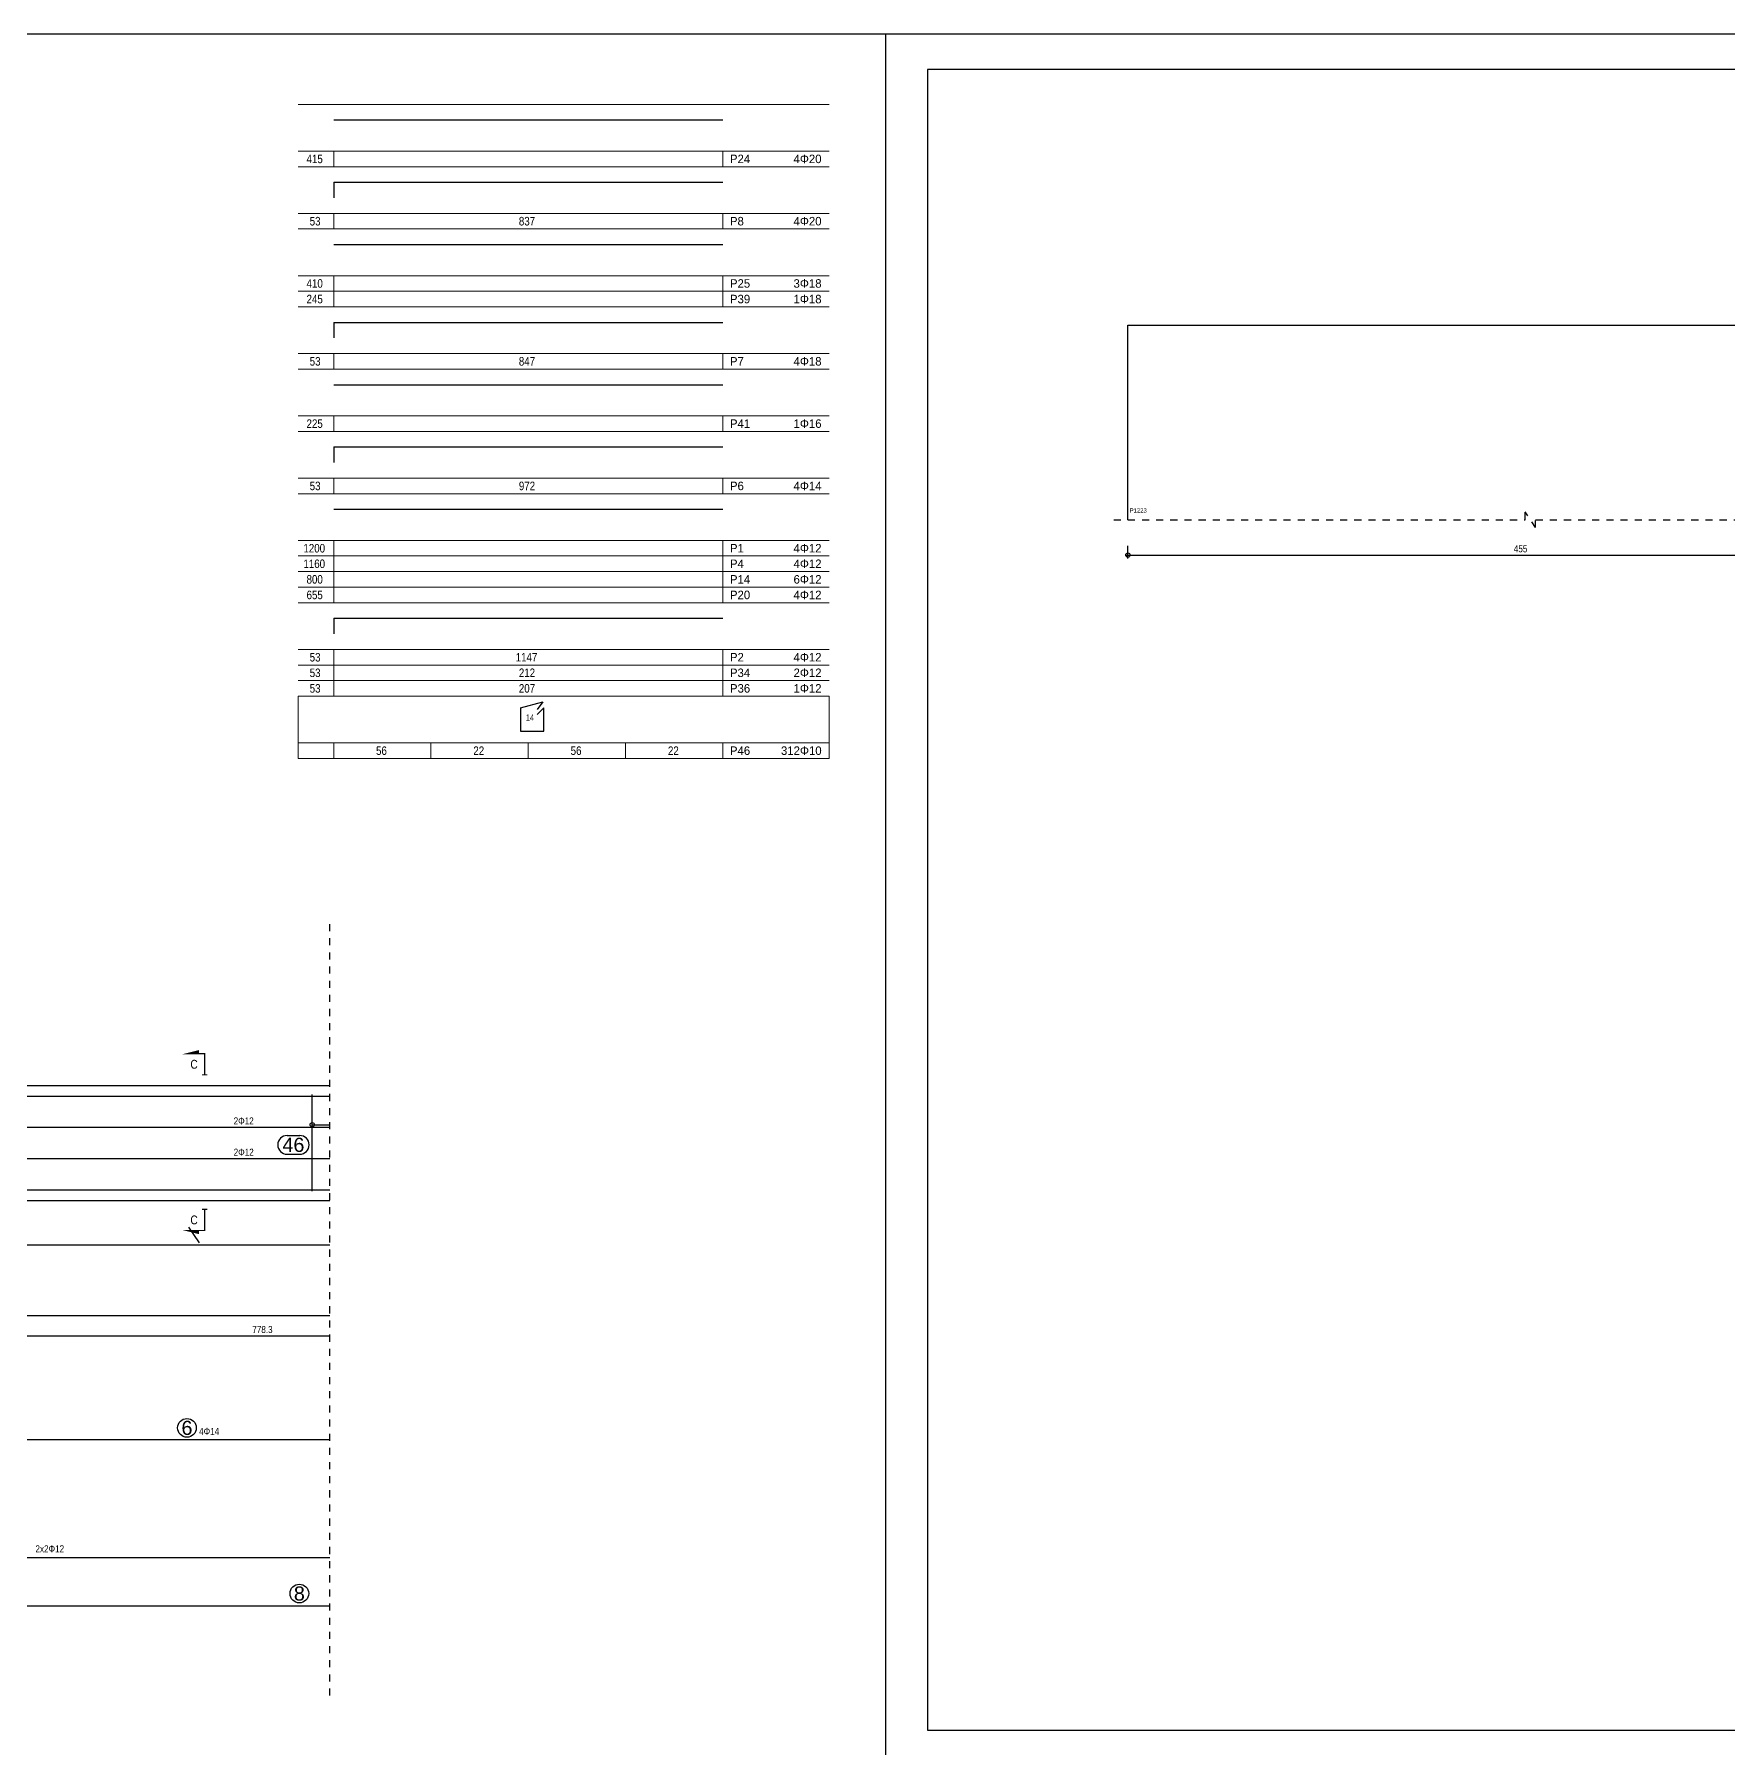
# Model space of a CAD drawing. Header units: metres. Extents: x 419734 to 420376, y 4564732 to 4565123.
# Drawn here: x 419842.7 to 419866.63, y 4564825.37 to 4564849.58 of the extents above; entities that cross this region are included whole.
import ezdxf
from ezdxf.enums import TextEntityAlignment as Align

# ---------------------------------------------------------------- set-up
doc = ezdxf.new("R2010")
doc.units = ezdxf.units.M
doc.linetypes.add('NASCOSTA', pattern=[0.375, 0.25, -0.125])
for name, color, linetype in [('Standart', 7, 'Continuous'), ('SW_DIM', 33, 'Continuous'), ('SW_MAGRONE', 2, 'Continuous'), ('SW_QUOTE', 1, 'Continuous'), ('SW_REINFORCEMENT', 7, 'Continuous'), ('SW_TESTI', 2, 'Continuous'), ('SW_TRATT_GRIGIO', 252, 'NASCOSTA'), ('SW_TXT_TESTI', 1, 'Continuous')]:
    doc.layers.add(name, color=color, linetype=linetype)
doc.styles.add('arial_1_18', font='arial.ttf', dxfattribs={"height": 0.2})
doc.styles.add('SWS', font='ARIALN.TTF')
doc.styles.add('symbol_1_18', font='symbol.ttf', dxfattribs={"height": 0.2})

# ---------------------------------------------------------------- blocks, each defined once
blk = doc.blocks.new('*U1603')
at = {"layer": 'SW_QUOTE', "const_width": 0.0003}
blk.add_lwpolyline([(0, 0), (0, -0.006), (-0.00159, -0.006)], dxfattribs=at)
at = {"layer": 'SW_QUOTE', "const_width": 0.0003, "flags": 128}
blk.add_lwpolyline([(0.00075, 0), (-0.00075, 0)], dxfattribs=at)
at = {"layer": 'SW_QUOTE'}
blk.add_solid([(-0.00159, -0.00585), (-0.00159, -0.00701), (-0.00624, -0.00585)], dxfattribs=at)
at = {"layer": 'SW_TESTI', "style": 'SWS'}
for tag, p in [('RIF_DOC_SEC', (0.0055, -0.003)), ('RIF_DOC', (0.0025, -0.003))]:
    blk.add_attdef(tag, text='', height=0.002, rotation=90, dxfattribs=at).set_placement(p, align=Align.MIDDLE)
at = {"layer": 'SW_TESTI', "color": 3, "style": 'SWS'}
blk.add_attdef('SEZ', text='', height=0.0025, dxfattribs=at).set_placement((-0.003, -0.003), align=Align.MIDDLE)
blk = doc.blocks.new('*U1604')
at = {"layer": 'SW_QUOTE', "const_width": 0.0003}
blk.add_lwpolyline([(0, 0), (0, 0.006), (-0.00159, 0.006)], dxfattribs=at)
at = {"layer": 'SW_QUOTE', "const_width": 0.0003, "flags": 128}
blk.add_lwpolyline([(0.00075, 0), (-0.00075, 0)], dxfattribs=at)
at = {"layer": 'SW_QUOTE'}
blk.add_solid([(-0.00159, 0.00585), (-0.00159, 0.00701), (-0.00624, 0.00585)], dxfattribs=at)
at = {"layer": 'SW_TESTI', "style": 'SWS'}
for tag, p in [('RIF_DOC_SEC', (0.0055, 0.003)), ('RIF_DOC', (0.0025, 0.003))]:
    blk.add_attdef(tag, text='', height=0.002, rotation=90, dxfattribs=at).set_placement(p, align=Align.MIDDLE)
at = {"layer": 'SW_TESTI', "color": 3, "style": 'SWS'}
blk.add_attdef('SEZ', text='', height=0.0025, dxfattribs=at).set_placement((-0.003, 0.003), align=Align.MIDDLE)

msp = doc.modelspace()

# ---------------------------------------------------------------- linework, layer by layer
at = {"layer": 'Standart', "color": 171, "linetype": 'Continuous', "lineweight": -3}
msp.add_lwpolyline([(419854.73267, 4564807.5324), (419854.73267, 4564849.57907), (419805.78267, 4564849.57907), (419805.78267, 4564807.5324)], close=True, dxfattribs=at)
at = {"layer": 'Standart', "color": 2}
for points in [[(420281.38267, 4564849.57907), (419805.78267, 4564849.57907), (419805.78267, 4564807.5324), (420281.38267, 4564807.5324)], [(419854.73267, 4564807.5324), (419854.73267, 4564849.57907)]]:
    msp.add_lwpolyline(points, dxfattribs=at)
msp.add_lwpolyline([(419889.76896, 4564825.62282), (419889.76896, 4564849.07907), (419855.31896, 4564849.07907), (419855.31896, 4564825.62282)], close=True, dxfattribs=at)
at = {"layer": 'Standart', "color": 1, "linetype": 'Continuous', "lineweight": 5}
for points in [[(419846.42836, 4564848.58855), (419853.92836, 4564848.58855)], [(419846.42836, 4564847.92855), (419853.92836, 4564847.92855)], [(419846.92836, 4564847.92855), (419846.92836, 4564847.70855)], [(419852.42836, 4564847.92855), (419852.42836, 4564847.70855)], [(419846.42836, 4564847.70855), (419853.92836, 4564847.70855)], [(419846.42836, 4564847.04855), (419853.92836, 4564847.04855)], [(419846.92836, 4564847.04855), (419846.92836, 4564846.82855)], [(419852.42836, 4564847.04855), (419852.42836, 4564846.82855)], [(419846.42836, 4564846.82855), (419853.92836, 4564846.82855)], [(419846.42836, 4564846.16855), (419853.92836, 4564846.16855)], [(419846.92836, 4564846.16855), (419846.92836, 4564845.72855)], [(419852.42836, 4564846.16855), (419852.42836, 4564845.72855)], [(419846.42836, 4564845.94855), (419853.92836, 4564845.94855)], [(419846.42836, 4564845.72855), (419853.92836, 4564845.72855)], [(419846.42836, 4564845.06855), (419853.92836, 4564845.06855)], [(419846.42836, 4564844.84855), (419853.92836, 4564844.84855)], [(419846.92836, 4564845.06855), (419846.92836, 4564844.84855)], [(419852.42836, 4564845.06855), (419852.42836, 4564844.84855)], [(419846.42836, 4564844.18855), (419853.92836, 4564844.18855)], [(419846.92836, 4564844.18855), (419846.92836, 4564843.96855)], [(419852.42836, 4564844.18855), (419852.42836, 4564843.96855)], [(419846.42836, 4564843.96855), (419853.92836, 4564843.96855)], [(419846.42836, 4564843.30855), (419853.92836, 4564843.30855)], [(419846.92836, 4564843.30855), (419846.92836, 4564843.08855)], [(419852.42836, 4564843.30855), (419852.42836, 4564843.08855)], [(419846.42836, 4564843.08855), (419853.92836, 4564843.08855)], [(419846.42836, 4564842.42855), (419853.92836, 4564842.42855)], [(419846.92836, 4564842.42855), (419846.92836, 4564841.54855)], [(419852.42836, 4564842.42855), (419852.42836, 4564841.54855)], [(419846.42836, 4564842.20855), (419853.92836, 4564842.20855)], [(419846.42836, 4564841.98855), (419853.92836, 4564841.98855)], [(419846.42836, 4564841.76855), (419853.92836, 4564841.76855)], [(419846.42836, 4564841.54855), (419853.92836, 4564841.54855)], [(419846.42836, 4564840.88855), (419853.92836, 4564840.88855)], [(419846.92836, 4564840.88855), (419846.92836, 4564840.22855)], [(419852.42836, 4564840.88855), (419852.42836, 4564840.22855)], [(419846.42836, 4564840.66855), (419853.92836, 4564840.66855)], [(419846.42836, 4564840.44855), (419853.92836, 4564840.44855)], [(419846.42836, 4564840.22855), (419846.42836, 4564839.34855)], [(419846.42836, 4564840.22855), (419853.92836, 4564840.22855)], [(419853.92836, 4564840.22855), (419853.92836, 4564839.34855)], [(419846.42836, 4564839.56855), (419853.92836, 4564839.56855)], [(419846.92836, 4564839.56855), (419846.92836, 4564839.34855)], [(419848.30336, 4564839.56855), (419848.30336, 4564839.34855)], [(419849.67836, 4564839.56855), (419849.67836, 4564839.34855)], [(419851.05336, 4564839.56855), (419851.05336, 4564839.34855)], [(419852.42836, 4564839.56855), (419852.42836, 4564839.34855)], [(419846.42836, 4564839.34855), (419853.92836, 4564839.34855)]]:
    msp.add_lwpolyline(points, dxfattribs=at)
at = {"layer": 'SW_DIM', "ltscale": 0.5}
for points in [[(419858.11125, 4564842.22133), (419880.69126, 4564842.22133)], [(419858.15125, 4564842.17133), (419858.15125, 4564842.35133)], [(419845.03, 4564832.50415), (419844.88, 4564832.72915)], [(419837.98497, 4564832.47915), (419846.87501, 4564832.47915)], [(419808.75608, 4564831.47915), (419846.87501, 4564831.47915)], [(419808.75608, 4564831.19115), (419846.87501, 4564831.19115)]]:
    msp.add_lwpolyline(points, dxfattribs=at)
at = {"layer": 'SW_DIM', "linetype": 'Continuous', "lineweight": -3}
msp.add_lwpolyline([(419846.62501, 4564834.17415), (419846.87501, 4564834.17415)], dxfattribs=at)
at = {"layer": 'SW_DIM', "ltscale": 0.5}
msp.add_circle((419858.15125, 4564842.22133), 0.03, dxfattribs=at)
at = {"layer": 'SW_DIM', "linetype": 'Continuous', "lineweight": -3}
msp.add_circle((419846.62501, 4564834.17415), 0.03, dxfattribs=at)
at = {"layer": 'SW_MAGRONE'}
for points in [[(419858.15125, 4564842.72133), (419858.15125, 4564845.47134)], [(419858.15125, 4564845.47134), (419880.65126, 4564845.47134)], [(419808.75608, 4564834.72915), (419846.87501, 4564834.72915)], [(419838.02497, 4564833.10415), (419846.87501, 4564833.10415)]]:
    msp.add_lwpolyline(points, dxfattribs=at)
at = {"layer": 'SW_REINFORCEMENT', "color": 7, "ltscale": 0.05, "flags": 128}
for points in [[(419846.92836, 4564848.36855), (419852.42836, 4564848.36855)], [(419846.92836, 4564847.48855), (419846.92836, 4564847.26855)], [(419846.92836, 4564847.48855), (419852.42836, 4564847.48855)], [(419846.92836, 4564846.60855), (419852.42836, 4564846.60855)], [(419846.92836, 4564845.50855), (419846.92836, 4564845.28855)], [(419846.92836, 4564845.50855), (419852.42836, 4564845.50855)], [(419846.92836, 4564844.62855), (419852.42836, 4564844.62855)], [(419846.92836, 4564843.74855), (419846.92836, 4564843.52855)], [(419846.92836, 4564843.74855), (419852.42836, 4564843.74855)], [(419846.92836, 4564842.86855), (419852.42836, 4564842.86855)], [(419846.92836, 4564841.32855), (419846.92836, 4564841.10855)], [(419846.92836, 4564841.32855), (419852.42836, 4564841.32855)], [(419849.56836, 4564840.06355), (419849.88186, 4564840.14605)], [(419849.56836, 4564840.06355), (419849.56836, 4564839.73355)], [(419849.89836, 4564840.06355), (419849.80503, 4564839.97022)], [(419849.88186, 4564840.14605), (419849.80615, 4564840.03793)], [(419849.89836, 4564839.73355), (419849.89836, 4564840.06355)], [(419849.56836, 4564839.73355), (419849.89836, 4564839.73355)], [(419808.75608, 4564834.57915), (419846.87501, 4564834.57915)], [(419846.62501, 4564833.23415), (419846.62501, 4564834.59915)], [(419808.75608, 4564834.13748), (419846.87501, 4564834.13748)], [(419808.75608, 4564833.69582), (419846.87501, 4564833.69582)], [(419808.75608, 4564833.25415), (419846.87501, 4564833.25415)], [(419832.14533, 4564829.72875), (419846.87501, 4564829.72875)], [(419827.34725, 4564828.06082), (419846.87501, 4564828.06082)], [(419835.52496, 4564827.37915), (419846.87501, 4564827.37915)]]:
    msp.add_lwpolyline(points, dxfattribs=at)
at = {"layer": 'SW_TRATT_GRIGIO', "ltscale": 0.2}
for points in [[(419857.95125, 4564842.72133), (419863.76375, 4564842.72133)], [(419863.76375, 4564842.72133), (419863.76375, 4564842.83383)], [(419863.91375, 4564842.60883), (419863.76375, 4564842.83383)], [(419863.91375, 4564842.60883), (419863.91375, 4564842.72133)], [(419863.91375, 4564842.72133), (419869.72626, 4564842.72133)], [(419846.87501, 4564826.10915), (419846.87501, 4564837.07915)]]:
    msp.add_lwpolyline(points, dxfattribs=at)
at = {"layer": 'SW_TXT_TESTI', "flags": 128}
for points in [[(419846.26991, 4564834.02175), (419846.44868, 4564834.02175)], [(419846.26991, 4564833.75775), (419846.44868, 4564833.75775)]]:
    msp.add_lwpolyline(points, dxfattribs=at)
at = {"layer": 'SW_TXT_TESTI'}
for centre in [(419844.85484, 4564829.89158), (419846.44327, 4564827.55115)]:
    msp.add_circle(centre, 0.132, dxfattribs=at)
for centre, start, end in [((419846.26991, 4564833.88975), 90, 270), ((419846.44868, 4564833.88975), 270, 90)]:
    msp.add_arc(centre, 0.132, start, end, dxfattribs=at)

# ---------------------------------------------------------------- block references
ref = msp.add_blockref('*U1604', (419845.105, 4564834.87792), dxfattribs=dict(xscale=50, yscale=50, zscale=50))
ref.add_attrib('SEZ', 'C', dxfattribs={"layer": 'SW_TESTI', "color": 3, "height": 0.125, "style": 'SWS'}).set_placement((419844.955, 4564835.02792), align=Align.MIDDLE)
ref = msp.add_blockref('*U1603', (419845.105, 4564832.97893), dxfattribs=dict(xscale=50, yscale=50, zscale=50))
ref.add_attrib('SEZ', 'C', dxfattribs={"layer": 'SW_TESTI', "color": 3, "height": 0.125, "style": 'SWS'}).set_placement((419844.955, 4564832.82893), align=Align.MIDDLE)

# ---------------------------------------------------------------- texts
at = {"layer": 'Standart', "color": 3, "linetype": 'Continuous', "lineweight": 5, "style": 'arial_1_18'}
for s, p in [('46', (419846.20391, 4564833.78975)), ('6', (419844.77715, 4564829.79158)), ('8', (419846.36558, 4564827.45115))]:
    msp.add_text(s, height=0.2, dxfattribs=at).set_placement(p)
at = {"layer": 'SW_DIM', "ltscale": 0.5}
for s, height, style, p in [('P1223', 0.06, 'arial_1_18', (419858.17625, 4564842.82133)), ('455', 0.1, 'SWS', (419863.60568, 4564842.26133)), ('778.3', 0.1, 'SWS', (419845.77853, 4564831.23115))]:
    msp.add_text(s, height=height, dxfattribs=dict(at, style=style)).set_placement(p)
at = {"layer": 'SW_TXT_TESTI', "linetype": 'Continuous', "lineweight": -3}
for s, height, style, p in [('415', 0.12, 'SWS', (419846.54521, 4564847.75855)), ('R24', 0.12, 'symbol_1_18', (419852.52836, 4564847.75855)), ('4F20', 0.12, 'symbol_1_18', (419853.42684, 4564847.75855)), ('53', 0.12, 'SWS', (419846.58959, 4564846.87855)), ('837', 0.12, 'SWS', (419849.54521, 4564846.87855)), ('R8', 0.12, 'symbol_1_18', (419852.52836, 4564846.87855)), ('4F20', 0.12, 'symbol_1_18', (419853.42684, 4564846.87855)), ('410', 0.12, 'SWS', (419846.54521, 4564845.99855)), ('R25', 0.12, 'symbol_1_18', (419852.52836, 4564845.99855)), ('3F18', 0.12, 'symbol_1_18', (419853.42684, 4564845.99855)), ('245', 0.12, 'SWS', (419846.54521, 4564845.77855)), ('R39', 0.12, 'symbol_1_18', (419852.52836, 4564845.77855)), ('1F18', 0.12, 'symbol_1_18', (419853.42684, 4564845.77855)), ('53', 0.12, 'SWS', (419846.58959, 4564844.89855)), ('847', 0.12, 'SWS', (419849.54521, 4564844.89855)), ('R7', 0.12, 'symbol_1_18', (419852.52836, 4564844.89855)), ('4F18', 0.12, 'symbol_1_18', (419853.42684, 4564844.89855)), ('225', 0.12, 'SWS', (419846.54521, 4564844.01855)), ('R41', 0.12, 'symbol_1_18', (419852.52836, 4564844.01855)), ('1F16', 0.12, 'symbol_1_18', (419853.42684, 4564844.01855)), ('53', 0.12, 'SWS', (419846.58959, 4564843.13855)), ('972', 0.12, 'SWS', (419849.54521, 4564843.13855)), ('R6', 0.12, 'symbol_1_18', (419852.52836, 4564843.13855)), ('4F14', 0.12, 'symbol_1_18', (419853.42684, 4564843.13855)), ('1200', 0.12, 'SWS', (419846.50082, 4564842.25855)), ('R1', 0.12, 'symbol_1_18', (419852.52836, 4564842.25855)), ('4F12', 0.12, 'symbol_1_18', (419853.42684, 4564842.25855)), ('1160', 0.12, 'SWS', (419846.50082, 4564842.03855)), ('800', 0.12, 'SWS', (419846.54521, 4564841.81855)), ('R4', 0.12, 'symbol_1_18', (419852.52836, 4564842.03855)), ('R14', 0.12, 'symbol_1_18', (419852.52836, 4564841.81855)), ('4F12', 0.12, 'symbol_1_18', (419853.42684, 4564842.03855)), ('6F12', 0.12, 'symbol_1_18', (419853.42684, 4564841.81855)), ('655', 0.12, 'SWS', (419846.54521, 4564841.59855)), ('R20', 0.12, 'symbol_1_18', (419852.52836, 4564841.59855)), ('4F12', 0.12, 'symbol_1_18', (419853.42684, 4564841.59855)), ('53', 0.12, 'SWS', (419846.58959, 4564840.71855)), ('1147', 0.12, 'SWS', (419849.50082, 4564840.71855)), ('R2', 0.12, 'symbol_1_18', (419852.52836, 4564840.71855)), ('4F12', 0.12, 'symbol_1_18', (419853.42684, 4564840.71855)), ('53', 0.12, 'SWS', (419846.58959, 4564840.49855)), ('212', 0.12, 'SWS', (419849.54521, 4564840.49855)), ('R34', 0.12, 'symbol_1_18', (419852.52836, 4564840.49855)), ('2F12', 0.12, 'symbol_1_18', (419853.42684, 4564840.49855)), ('53', 0.12, 'SWS', (419846.58959, 4564840.27855)), ('207', 0.12, 'SWS', (419849.54521, 4564840.27855)), ('R36', 0.12, 'symbol_1_18', (419852.52836, 4564840.27855)), ('1F12', 0.12, 'symbol_1_18', (419853.42684, 4564840.27855)), ('14', 0.09, 'SWS', (419849.64511, 4564839.88022)), ('56', 0.12, 'SWS', (419847.52709, 4564839.39855)), ('22', 0.12, 'SWS', (419848.90209, 4564839.39855)), ('56', 0.12, 'SWS', (419850.27709, 4564839.39855)), ('22', 0.12, 'SWS', (419851.65209, 4564839.39855)), ('R46', 0.12, 'symbol_1_18', (419852.52836, 4564839.39855)), ('312F10', 0.12, 'symbol_1_18', (419853.24945, 4564839.39855))]:
    msp.add_text(s, height=height, dxfattribs=dict(at, style=style)).set_placement(p)
at = {"layer": 'SW_TXT_TESTI', "style": 'SWS'}
for s, p in [('2Φ12', (419845.51498, 4564834.17748)), ('2Φ12', (419845.51498, 4564833.73582)), ('4Φ14', (419845.02684, 4564829.79158)), ('2x2Φ12', (419842.71424, 4564828.13282))]:
    msp.add_text(s, height=0.1, dxfattribs=at).set_placement(p)

doc.saveas('drawing.dxf')
